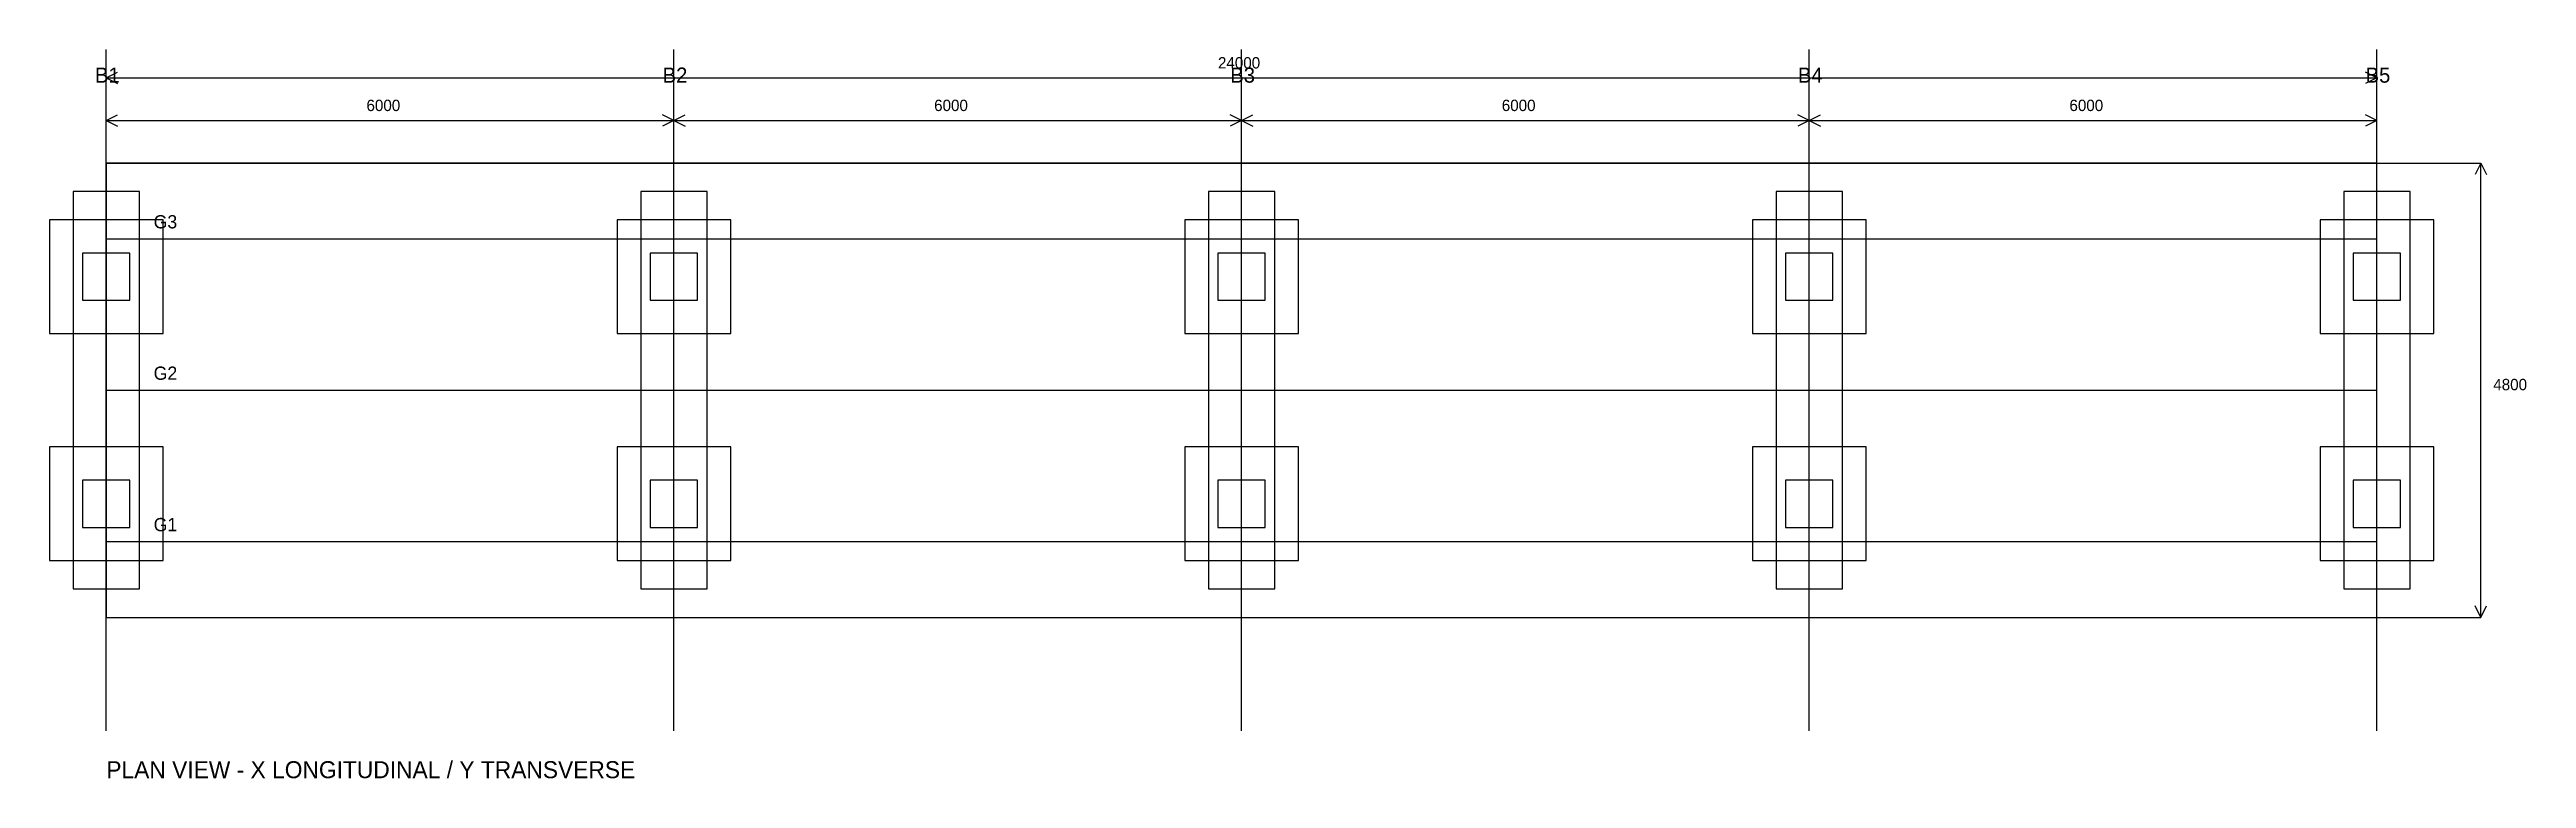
# Model space of a CAD drawing. Header units: millimetres. Extents: x -600 to 25581, y -4103 to 3600.
import ezdxf

# ---------------------------------------------------------------- set-up
doc = ezdxf.new("R2010")
doc.units = ezdxf.units.MM
for name, color, linetype in [('AXIS', 1, 'Continuous'), ('COLUMN', 2, 'Continuous'), ('DECK', 7, 'Continuous'), ('DIMENSION', 4, 'Continuous'), ('FOOTING', 8, 'Continuous'), ('GUARDRAIL', 6, 'Continuous'), ('HIDDEN', 9, 'Continuous'), ('PIER_CAP', 5, 'Continuous'), ('TEXT', 7, 'Continuous')]:
    doc.layers.add(name, color=color, linetype=linetype)

msp = doc.modelspace()

# ---------------------------------------------------------------- linework, layer by layer
at = {"layer": 'AXIS'}
for p, q in [((0, -3600), (0, 3600)), ((6000, -3600), (6000, 3600)), ((12000, -3600), (12000, 3600)), ((18000, -3600), (18000, 3600)), ((24000, -3600), (24000, 3600))]:
    msp.add_line(p, q, dxfattribs=at)
at = {"layer": 'COLUMN'}
for points in [[(-250, 950), (250, 950), (250, 1450), (-250, 1450)], [(5750, 950), (6250, 950), (6250, 1450), (5750, 1450)], [(11750, 950), (12250, 950), (12250, 1450), (11750, 1450)], [(17750, 950), (18250, 950), (18250, 1450), (17750, 1450)], [(23750, 950), (24250, 950), (24250, 1450), (23750, 1450)], [(-250, -1450), (250, -1450), (250, -950), (-250, -950)], [(5750, -1450), (6250, -1450), (6250, -950), (5750, -950)], [(11750, -1450), (12250, -1450), (12250, -950), (11750, -950)], [(17750, -1450), (18250, -1450), (18250, -950), (17750, -950)], [(23750, -1450), (24250, -1450), (24250, -950), (23750, -950)]]:
    msp.add_lwpolyline(points, close=True, dxfattribs=at)
at = {"layer": 'DECK'}
msp.add_lwpolyline([(0, -2400), (24000, -2400), (24000, 2400), (0, 2400)], close=True, dxfattribs=at)
at = {"layer": 'DIMENSION'}
for p, q in [((0, 3300), (120, 3360)), ((0, 2400), (0, 3300)), ((0, 3300), (24000, 3300)), ((0, 3300), (120, 3240)), ((24000, 3300), (23880, 3360)), ((24000, 3300), (23880, 3240)), ((24000, 2400), (24000, 3300)), ((0, 2850), (120, 2910)), ((6000, 2850), (5880, 2910)), ((6000, 2850), (6120, 2910)), ((12000, 2850), (11880, 2910)), ((12000, 2850), (12120, 2910)), ((18000, 2850), (17880, 2910)), ((18000, 2850), (18120, 2910)), ((24000, 2850), (23880, 2910)), ((0, 2400), (0, 2850)), ((0, 2850), (6000, 2850)), ((0, 2850), (120, 2790)), ((6000, 2850), (5880, 2790)), ((6000, 2400), (6000, 2850)), ((6000, 2400), (6000, 2850)), ((6000, 2850), (12000, 2850)), ((6000, 2850), (6120, 2790)), ((12000, 2850), (11880, 2790)), ((12000, 2400), (12000, 2850)), ((12000, 2400), (12000, 2850)), ((12000, 2850), (18000, 2850)), ((12000, 2850), (12120, 2790)), ((18000, 2850), (17880, 2790)), ((18000, 2400), (18000, 2850)), ((18000, 2400), (18000, 2850)), ((18000, 2850), (24000, 2850)), ((18000, 2850), (18120, 2790)), ((24000, 2850), (23880, 2790)), ((24000, 2400), (24000, 2850)), ((24000, 2400), (25100, 2400)), ((25100, 2400), (25040, 2280)), ((25100, -2400), (25100, 2400)), ((25100, 2400), (25160, 2280)), ((25100, -2400), (25040, -2280)), ((25100, -2400), (25160, -2280)), ((24000, -2400), (25100, -2400))]:
    msp.add_line(p, q, dxfattribs=at)
at = {"layer": 'FOOTING'}
for points in [[(-600, 600), (600, 600), (600, 1800), (-600, 1800)], [(5400, 600), (6600, 600), (6600, 1800), (5400, 1800)], [(11400, 600), (12600, 600), (12600, 1800), (11400, 1800)], [(17400, 600), (18600, 600), (18600, 1800), (17400, 1800)], [(23400, 600), (24600, 600), (24600, 1800), (23400, 1800)], [(-600, -1800), (600, -1800), (600, -600), (-600, -600)], [(5400, -1800), (6600, -1800), (6600, -600), (5400, -600)], [(11400, -1800), (12600, -1800), (12600, -600), (11400, -600)], [(17400, -1800), (18600, -1800), (18600, -600), (17400, -600)], [(23400, -1800), (24600, -1800), (24600, -600), (23400, -600)]]:
    msp.add_lwpolyline(points, close=True, dxfattribs=at)
at = {"layer": 'GUARDRAIL'}
for p, q in [((0, 2400), (24000, 2400)), ((0, -2400), (24000, -2400))]:
    msp.add_line(p, q, dxfattribs=at)
at = {"layer": 'HIDDEN'}
for p, q in [((0, 1600), (24000, 1600)), ((0, 0), (24000, 0)), ((0, -1600), (24000, -1600))]:
    msp.add_line(p, q, dxfattribs=at)
at = {"layer": 'PIER_CAP'}
for points in [[(-350, -2100), (350, -2100), (350, 2100), (-350, 2100)], [(5650, -2100), (6350, -2100), (6350, 2100), (5650, 2100)], [(11650, -2100), (12350, -2100), (12350, 2100), (11650, 2100)], [(17650, -2100), (18350, -2100), (18350, 2100), (17650, 2100)], [(23650, -2100), (24350, -2100), (24350, 2100), (23650, 2100)]]:
    msp.add_lwpolyline(points, close=True, dxfattribs=at)

# ---------------------------------------------------------------- texts
at = {"layer": 'TEXT'}
for s, height, p in [('B1', 160, (-120, 3250)), ('B2', 160, (5880, 3250)), ('24000', 120, (11750, 3400)), ('B3', 160, (11880, 3250)), ('B4', 160, (17880, 3250)), ('B5', 160, (23880, 3250)), ('6000', 120, (2750, 2950)), ('6000', 120, (8750, 2950)), ('6000', 120, (14750, 2950)), ('6000', 120, (20750, 2950)), ('G3', 140, (500, 1710)), ('G2', 140, (500, 110)), ('4800', 120, (25230, 0)), ('G1', 140, (500, -1490)), ('PLAN VIEW - X LONGITUDINAL / Y TRANSVERSE', 180, (0, -4100))]:
    msp.add_text(s, height=height, dxfattribs=at).set_placement(p)

doc.saveas('drawing.dxf')
